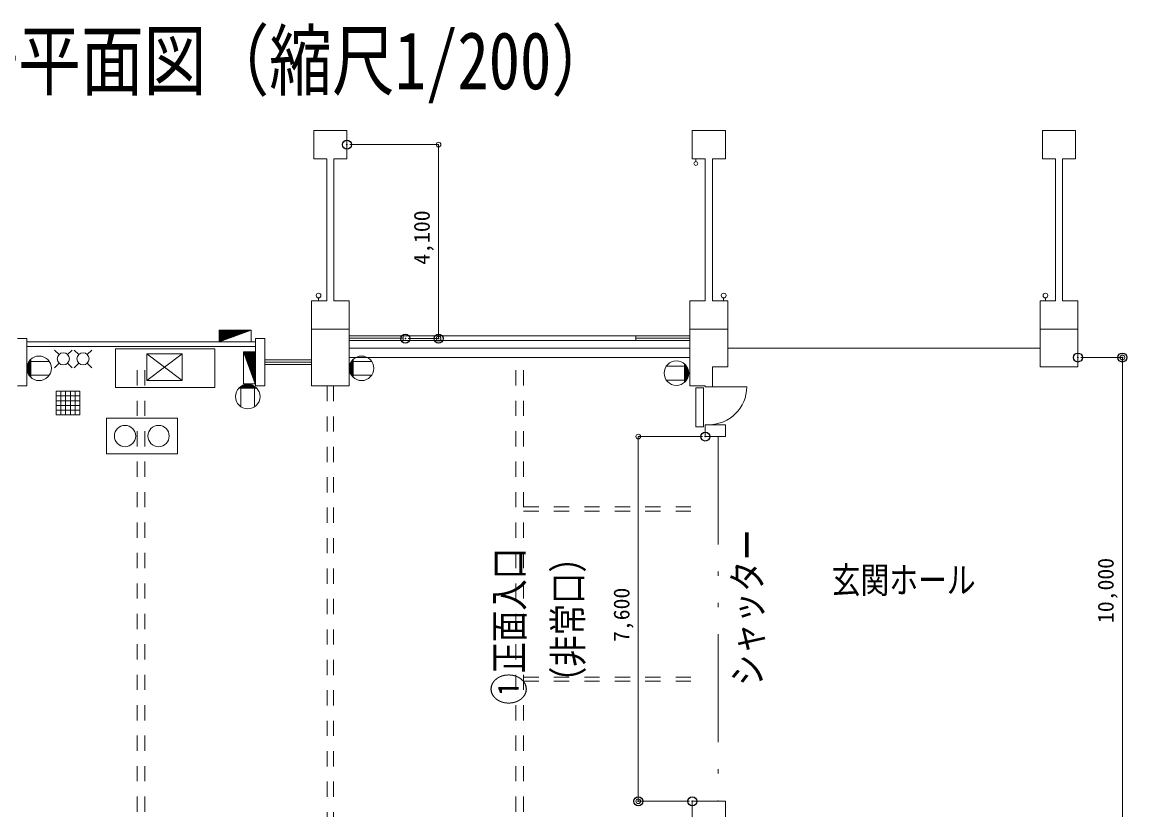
# Model space of a CAD drawing. Units: millimetres, scale not verified. Extents: x -36471 to 36210, y -29928 to 23658.
# Drawn here: x 12860 to 36210, y 7006 to 23658 of the extents above; entities that cross this region are included whole.
import ezdxf
from ezdxf.enums import TextEntityAlignment as Align

# ---------------------------------------------------------------- set-up
doc = ezdxf.new("R2010")
doc.units = ezdxf.units.MM
doc.header["$LTSCALE"] = 380
doc.header["$PDMODE"] = 32
doc.header["$PDSIZE"] = 190
doc.linetypes.add('DASHED_DOUBLE_DOTTED', pattern=[11, 6, -1.5, 0.25, -1.5, 0.25, -1.5])
doc.linetypes.add('USER1', pattern=[1.693333, 0.846667, -0.846667])
for name, color, linetype, lineweight in [('0-1_C-7', 253, 'Continuous', 18), ('0-2_6-3', 1, 'Continuous', 18), ('0-6_2-B', 8, 'Continuous', 18), ('0-F_1-8', 8, 'Continuous', 18), ('1-0_1-6', 8, 'Continuous', 18), ('1-1_1-5', 8, 'Continuous', 18), ('1-2_1-4', 8, 'Continuous', 18), ('1-4_1-1', 8, 'Continuous', 18), ('1-7_0-B', 8, 'Continuous', 18), ('1-8_0-A', 8, 'Continuous', 18), ('1-B_0-2', 7, 'Continuous', 18), ('1-D_0-0', 8, 'Continuous', 18), ('1-E_0', 1, 'Continuous', 18), ('2-F_0-E', 8, 'USER1', 18), ('3-0_KUTAI', 1, 'Continuous', 18)]:
    doc.layers.add(name, color=color, linetype=linetype, lineweight=lineweight)
doc.layers.add('0-4_3-4', color=3, linetype='Continuous')
doc.layers.add('1-F_Defpoints', color=5, linetype='Continuous')
doc.styles.add('ＭＳ ゴシック', font='')
doc.styles.get('ＭＳ ゴシック').set_extended_font_data('MS Gothic')

# ---------------------------------------------------------------- blocks, each defined once
blk = doc.blocks.new('_Origin')
at = {"layer": '1-E_0'}
blk.add_line((0, 0), (-380, 0), dxfattribs=at)
blk.add_circle((0, 0), 190, dxfattribs=at)

msp = doc.modelspace()

# ---------------------------------------------------------------- linework, layer by layer
at = {"layer": '0-1_C-7'}
for p, q in [((13544.1, 16726.4), (13641.5, 16629.1)), ((13919.1, 16726.4), (13821.8, 16629.1)), ((13960.3, 16726.4), (14057.7, 16629.1)), ((14335.3, 16726.4), (14238, 16629.1)), ((16244, 16085.2), (15494, 16647.7)), ((13544.1, 16351.4), (13641.5, 16448.7)), ((13919.1, 16351.4), (13821.8, 16448.7)), ((13960.3, 16351.4), (14057.7, 16448.7)), ((14335.3, 16351.4), (14238, 16448.7)), ((14080.2, 15754.7), (13580.2, 15754.7)), ((14080.2, 15654.7), (13580.2, 15654.7)), ((13680.2, 15854.7), (13680.2, 15354.7)), ((13780.2, 15854.7), (13780.2, 15354.7)), ((13880.2, 15854.7), (13880.2, 15354.7)), ((13980.2, 15854.7), (13980.2, 15354.7)), ((14080.2, 15554.7), (13580.2, 15554.7)), ((14080.2, 15454.7), (13580.2, 15454.7)), ((14643.4, 15283), (14643.4, 14533)), ((16143.4, 14533), (16143.4, 15283))]:
    msp.add_line(p, q, dxfattribs=at)
msp.add_lwpolyline([(15494, 16085.2), (16244, 16085.2), (16244, 16647.7)], dxfattribs=at)
for points in [[(15494, 16647.7), (15494, 16085.2), (16244, 16647.7)], [(13580.2, 15354.7), (14080.2, 15354.7), (14080.2, 15854.7), (13580.2, 15854.7)]]:
    msp.add_lwpolyline(points, close=True, dxfattribs=at)
at = {"layer": '0-1_C-7', "color": 4}
msp.add_lwpolyline([(27262.5, 15927.1), (27262.5, 15105.6), (27097.5, 15105.6), (27097.5, 15927.1)], close=True, dxfattribs=at)
at = {"layer": '0-1_C-7'}
for centre, radius in [((13731.6, 16538.9), 127.5), ((14147.8, 16538.9), 127.5), ((15035.4, 14908), 225), ((15743.4, 14908), 225)]:
    msp.add_circle(centre, radius, dxfattribs=at)
at = {"layer": '0-2_6-3', "color": 4}
for p, q in [((17026.7, 17148), (17026.7, 16898)), ((17701.7, 17148), (17026.7, 17148)), ((17701.7, 17148), (17026.7, 16898)), ((17026.7, 17128), (17647.7, 17128)), ((17026.7, 17108), (17593.7, 17108)), ((17026.7, 17088), (17539.7, 17088)), ((17026.7, 17068), (17485.7, 17068)), ((17026.7, 17048), (17431.7, 17048)), ((17026.7, 17028), (17377.7, 17028)), ((17026.7, 17008), (17323.7, 17008)), ((17026.7, 16988), (17269.7, 16988)), ((17026.7, 16968), (17215.7, 16968)), ((17026.7, 16948), (17161.7, 16948)), ((17026.7, 16928), (17107.7, 16928)), ((17026.7, 16908), (17053.7, 16908)), ((17786.7, 16688.2), (17536.7, 16688.2)), ((17786.7, 16013.2), (17536.7, 16688.2)), ((17546.7, 16688.2), (17546.7, 16661.2)), ((17566.7, 16688.2), (17566.7, 16607.2)), ((17586.7, 16688.2), (17586.7, 16553.2)), ((17606.7, 16688.2), (17606.7, 16499.2)), ((17626.7, 16688.2), (17626.7, 16445.2)), ((17646.7, 16688.2), (17646.7, 16391.2)), ((17666.7, 16688.2), (17666.7, 16337.2)), ((17686.7, 16688.2), (17686.7, 16283.2)), ((17706.7, 16688.2), (17706.7, 16229.2)), ((17726.7, 16688.2), (17726.7, 16175.2)), ((17746.7, 16688.2), (17746.7, 16121.2)), ((17766.7, 16688.2), (17766.7, 16067.2)), ((17786.7, 16013.2), (17786.7, 16688.2))]:
    msp.add_line(p, q, dxfattribs=at)
at = {"layer": '0-2_6-3'}
for p, q in [((12972, 16258.5), (12972, 16420.5)), ((12988.2, 16457), (12988.2, 16222.1)), ((13000.4, 16481.3), (13000.4, 16197.8)), ((13020.6, 16505.6), (13020.6, 16173.5)), ((13032.8, 16517.7), (13032.8, 16161.3)), ((13044.9, 16145.1), (13044.9, 16525.8)), ((13044.9, 16485.3), (13433.7, 16485.3)), ((19787, 16258.5), (19787, 16420.5)), ((19803.2, 16457), (19803.2, 16222.1)), ((19815.4, 16481.3), (19815.4, 16197.8)), ((19835.6, 16505.6), (19835.6, 16173.5)), ((19847.8, 16517.7), (19847.8, 16161.3)), ((19859.9, 16145.1), (19859.9, 16525.8)), ((19859.9, 16485.3), (20248.7, 16485.3)), ((26863.6, 16383.2), (26474.8, 16383.2)), ((26863.6, 16043), (26863.6, 16423.7)), ((26875.8, 16415.6), (26875.8, 16059.2)), ((26887.9, 16403.4), (26887.9, 16071.3)), ((26908.2, 16379.1), (26908.2, 16095.6)), ((26920.3, 16354.8), (26920.3, 16119.9)), ((13044.9, 16193.7), (13433.7, 16193.7)), ((19859.9, 16193.7), (20248.7, 16193.7)), ((26936.5, 16156.4), (26936.5, 16318.4)), ((17823.4, 15916.5), (17442.7, 15916.5)), ((17450.8, 15928.6), (17807.2, 15928.6)), ((17462.9, 15940.8), (17795, 15940.8)), ((17483.2, 15916.5), (17483.2, 15527.7)), ((17487.2, 15961), (17770.7, 15961)), ((17511.5, 15973.2), (17746.4, 15973.2)), ((17710, 15989.4), (17548, 15989.4)), ((17774.8, 15916.5), (17774.8, 15527.7)), ((26863.6, 16091.6), (26474.8, 16091.6))]:
    msp.add_line(p, q, dxfattribs=at)
at = {"layer": '0-2_6-3', "color": 253}
for p, q in [((16143.4, 15283), (14643.4, 15283)), ((14643.4, 14533), (16143.4, 14533))]:
    msp.add_line(p, q, dxfattribs=at)
at = {"layer": '0-2_6-3', "color": 4}
for points in [[(17026.7, 16898), (17701.7, 16898), (17701.7, 17148)], [(17536.7, 16688.2), (17536.7, 16013.2), (17786.7, 16013.2)]]:
    msp.add_lwpolyline(points, dxfattribs=at)
at = {"layer": '0-2_6-3'}
for centre in [(13219.1, 16339.5), (20034.1, 16339.5), (26689.5, 16237.4), (17629, 15742.3)]:
    msp.add_circle(centre, 259.2, dxfattribs=at)
at = {"layer": '0-6_2-B'}
msp.add_lwpolyline([(14835.9, 15934.9), (16935.9, 15934.9), (16935.9, 16754.9), (14835.9, 16754.9)], close=True, dxfattribs=at)
at = {"layer": '0-F_1-8'}
for p, q in [((20914.9, 17028), (19774.9, 17028)), ((20914.9, 16928), (19774.9, 16928)), ((25834.9, 17028), (26974.9, 17028)), ((25834.9, 16928), (26974.9, 16928))]:
    msp.add_line(p, q, dxfattribs=at)
at = {"layer": '1-0_1-6'}
for p, q in [((20914.9, 16978), (19774.9, 16978)), ((25834.9, 16978), (26974.9, 16978))]:
    msp.add_line(p, q, dxfattribs=at)
at = {"layer": '1-1_1-5'}
msp.add_line((19774.9, 16768), (26974.9, 16768), dxfattribs=at)
at = {"layer": '1-2_1-4'}
for p, q in [((19024.9, 21368), (19024.9, 20768)), ((19024.9, 21368), (19724.9, 21368)), ((19724.9, 20768), (19724.9, 21368)), ((27024.9, 21368), (27024.9, 20768)), ((27024.9, 21368), (27724.9, 21368)), ((27724.9, 20768), (27724.9, 21368)), ((34424.9, 21368), (34424.9, 20768)), ((34424.9, 21368), (35124.9, 21368)), ((35124.9, 20768), (35124.9, 21368)), ((19024.9, 20768), (19299.9, 20768)), ((19299.9, 20768), (19299.9, 17768)), ((19449.9, 20768), (19724.9, 20768)), ((19449.9, 20768), (19449.9, 17768)), ((27024.9, 20768), (27299.9, 20768)), ((27299.9, 20768), (27299.9, 17768)), ((27449.9, 20768), (27724.9, 20768)), ((27449.9, 20768), (27449.9, 17768)), ((34424.9, 20768), (34699.9, 20768)), ((34699.9, 20768), (34699.9, 17768)), ((34849.9, 20768), (35124.9, 20768)), ((34849.9, 20768), (34849.9, 17768)), ((18974.9, 17168), (18974.9, 17768)), ((19299.9, 17768), (18974.9, 17768)), ((19774.9, 17768), (19449.9, 17768)), ((19774.9, 17168), (19774.9, 17768)), ((26974.9, 17168), (26974.9, 17768)), ((27299.9, 17768), (26974.9, 17768)), ((27774.9, 17768), (27449.9, 17768)), ((27774.9, 17168), (27774.9, 17768)), ((34374.9, 17168), (34374.9, 17768)), ((34699.9, 17768), (34374.9, 17768)), ((35174.9, 17768), (34849.9, 17768)), ((35174.9, 17168), (35174.9, 17768)), ((18974.9, 17168), (19774.9, 17168)), ((26974.9, 17168), (27774.9, 17168)), ((34374.9, 17168), (35174.9, 17168))]:
    msp.add_line(p, q, dxfattribs=at)
at = {"layer": '1-4_1-1'}
msp.add_line((17989.9, 16518), (18974.9, 16518), dxfattribs=at)
at = {"layer": '1-8_0-A'}
for p, q in [((27099.9, 20708), (27099.9, 20768)), ((19125.4, 17828), (19125.4, 17768)), ((27687.8, 17828), (27687.8, 17768)), ((34487.6, 17828), (34487.6, 17768)), ((27774.9, 16768), (34374.9, 16768)), ((17989.9, 16468), (18974.9, 16468)), ((27374.9, 15948), (28174.9, 15948))]:
    msp.add_line(p, q, dxfattribs=at)
at = {"layer": '1-8_0-A', "color": 7, "linetype": 'DASHED_DOUBLE_DOTTED'}
msp.add_line((27574.9, 14898), (27574.9, 7188), dxfattribs=at)
at = {"layer": '1-8_0-A'}
for centre, radius in [((27099.9, 20668), 40), ((19125.4, 17878), 50), ((27687.8, 17878), 50), ((34487.6, 17878), 50)]:
    msp.add_circle(centre, radius, dxfattribs=at)
msp.add_arc((27374.9, 15948), 800, 270, 0, dxfattribs=at)
at = {"layer": '1-B_0-2', "color": 8}
for p, q in [((19774.9, 17168), (18974.9, 17168)), ((12759.9, 16968), (12959.9, 16968)), ((12959.9, 16898), (17789.9, 16898)), ((17789.9, 16968), (17989.9, 16968)), ((27449.9, 16368), (27774.9, 16368)), ((27449.9, 16368), (27449.9, 15948)), ((27299.9, 15968), (27299.9, 15948)), ((27299.9, 15948), (27449.9, 15948)), ((27299.9, 15148), (27724.9, 15148)), ((27724.9, 15148), (27724.9, 14898)), ((27299.9, 14898), (27724.9, 14898)), ((27724.9, 6218), (27724.9, 7188))]:
    msp.add_line(p, q, dxfattribs=at)
at = {"layer": '1-B_0-2'}
for p, q in [((18974.9, 17168), (18974.9, 15968)), ((26974.9, 17168), (26974.9, 15968)), ((12959.9, 16968), (12959.9, 15968)), ((17789.9, 15968), (17789.9, 16968)), ((17989.9, 15968), (17989.9, 16968)), ((12959.9, 16798), (17789.9, 16798)), ((17989.9, 16418), (18974.9, 16418)), ((26974.9, 16568), (19774.9, 16568)), ((12759.9, 15968), (12959.9, 15968)), ((17789.9, 15968), (17989.9, 15968)), ((27299.9, 15968), (26974.9, 15968)), ((27299.9, 14898), (27299.9, 15148)), ((27024.9, 7188), (27724.9, 7188)), ((27024.9, 7188), (27024.9, 6218))]:
    msp.add_line(p, q, dxfattribs=at)
msp.add_lwpolyline([(18974.9, 15968), (19774.9, 15968), (19774.9, 17168)], dxfattribs=at)
at = {"layer": '1-B_0-2', "color": 8}
msp.add_lwpolyline([(27774.9, 16368), (27774.9, 17168), (26974.9, 17168)], dxfattribs=at)
msp.add_lwpolyline([(34374.9, 16368), (35174.9, 16368), (35174.9, 17168), (34374.9, 17168)], close=True, dxfattribs=at)
at = {"layer": '1-D_0-0'}
for p in [(20914.9, 16928), (25834.9, 17028)]:
    msp.add_line(p, (25834.9, 16928), dxfattribs=at)
msp.add_lwpolyline([(20914.9, 16928), (20914.9, 17028), (25834.9, 17028)], dxfattribs=at)
at = {"layer": '1-E_0'}
for p, q in [((27239.9, 14898), (25883, 14898)), ((25883, 14798), (25883, 7288)), ((26964.9, 7188), (25883, 7188))]:
    msp.add_line(p, q, dxfattribs=at)
at = {"layer": '1-F_Defpoints'}
for p in [(19724.9, 21068), (20959.9, 16968), (21661.7, 16968), (35174.9, 16568), (36115.5, 16568), (27299.9, 14898), (25883, 7188), (27024.9, 7188)]:
    msp.add_point(p, dxfattribs=at)
at = {"layer": '2-F_0-E'}
for p, q in [((15292.6, 16298), (15292.6, -3432)), ((15457.2, 16298), (15457.2, -3432)), ((23292.6, 16298), (23292.6, -3432)), ((23457.2, 16298), (23457.2, -3432)), ((19304.9, 15968), (19304.9, -22832)), ((19444.9, 15968), (19444.9, -22832)), ((23457.2, 13412.6), (27174.9, 13412.6)), ((23457.2, 13323.5), (27174.9, 13323.5)), ((23457.2, 9812.6), (27174.9, 9812.6)), ((23457.2, 9723.5), (27174.9, 9723.5))]:
    msp.add_line(p, q, dxfattribs=at)
at = {"layer": '3-0_KUTAI'}
for p, q in [((19784.9, 21068), (21661.7, 21068)), ((21661.7, 20968), (21661.7, 17068)), ((21019.9, 16968), (21661.7, 16968)), ((35234.9, 16568), (36115.5, 16568)), ((36115.5, 6668), (36115.5, 16468))]:
    msp.add_line(p, q, dxfattribs=at)

# ---------------------------------------------------------------- block references
at = {"layer": '1-E_0', "xscale": 0.2631579, "yscale": 0.2631579}
for p, rotation in [((25883, 14898), 90), ((25883, 7188), 270)]:
    msp.add_blockref('_Origin', p, dxfattribs=dict(at, rotation=rotation))
at = {"layer": '3-0_KUTAI', "xscale": 0.2631579, "yscale": 0.2631579}
for p, rotation in [((21661.7, 21068), 90), ((21661.7, 16968), 270), ((36115.5, 16568), 90)]:
    msp.add_blockref('_Origin', p, dxfattribs=dict(at, rotation=rotation))

# ---------------------------------------------------------------- texts
at = {"layer": '0-4_3-4', "style": 'ＭＳ ゴシック', "width": 0.8}
msp.add_text('浜松市総合産業展示館\u3000\u30001階第1展示場平面図（縮尺1/200）', height=1216, dxfattribs=at).set_placement((-11105.8, 21873.3), align=Align.BOTTOM_LEFT)
for s, p in [('シャッター', (28676.7, 9624.3)), ('①正面入口', (23640.6, 9229.4)), ('（非常口）', (24882.9, 9370.4))]:
    msp.add_text(s, height=607.3, rotation=90, dxfattribs=at).set_placement(p, align=Align.BOTTOM_LEFT)
at = {"layer": '1-7_0-B', "style": 'ＭＳ ゴシック', "width": 0.8}
msp.add_text('玄関ホール', height=557.6, dxfattribs=at).set_placement((29971.1, 11419), align=Align.BOTTOM_LEFT)
at = {"layer": '1-E_0', "color": 3, "style": 'ＭＳ ゴシック'}
msp.add_text('7,600', height=337.1, rotation=90, dxfattribs=at).set_placement((25798.4, 10555.5), align=Align.BOTTOM_LEFT)
at = {"layer": '3-0_KUTAI', "color": 3, "style": 'ＭＳ ゴシック'}
for s, p in [('4,100', (21577.2, 18530.5)), ('10,000', (36031, 10955.9))]:
    msp.add_text(s, height=337.1, rotation=90, dxfattribs=at).set_placement(p, align=Align.BOTTOM_LEFT)

doc.saveas('drawing.dxf')
